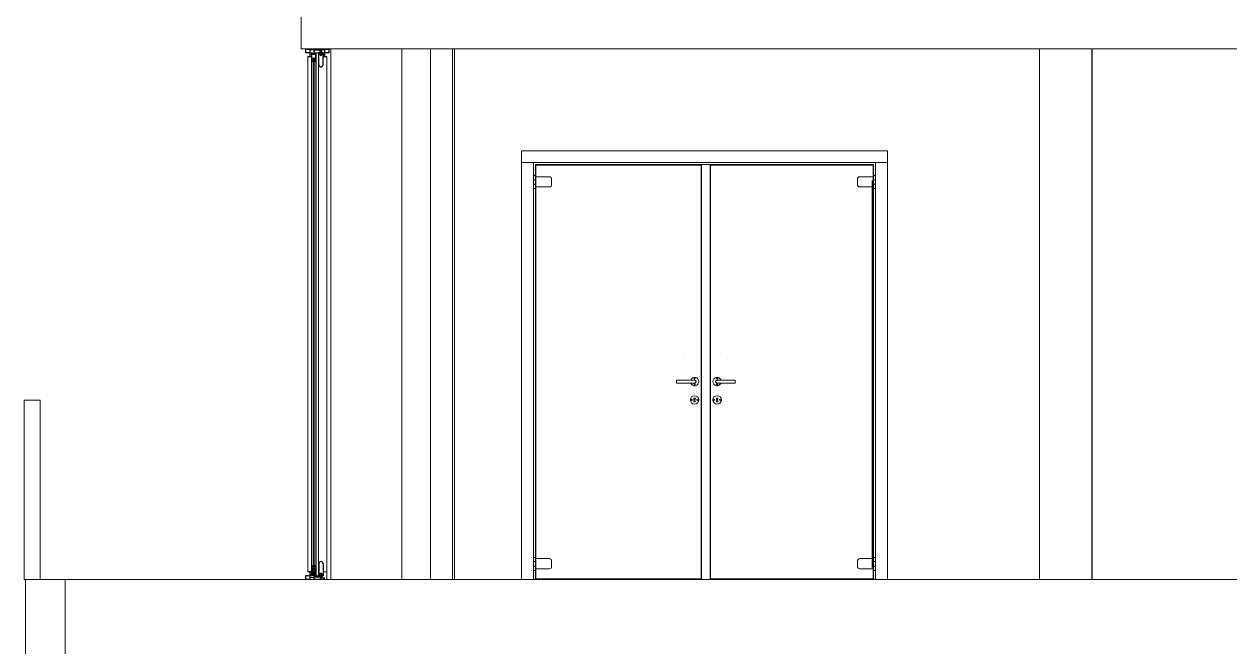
# Model space of a CAD drawing. Extents: x 1270 to 1442, y 932 to 1016.
# Drawn here: x 1406.36 to 1412.41, y 965.67 to 968.79 of the extents above; entities that cross this region are included whole.
import ezdxf

# ---------------------------------------------------------------- set-up
doc = ezdxf.new("R2010")
doc.units = 0
doc.header["$MEASUREMENT"] = 0
doc.layers.add('arquitecturapasito', color=252, linetype='Continuous', lineweight=5)
doc.layers.add('ventanas', color=4, linetype='Continuous', lineweight=9)
for name, color, linetype in [('GUIATAPA', 7, 'Continuous'), ('REFEREN', 1, 'Continuous'), ('VIDRIOS', 4, 'Continuous')]:
    doc.layers.add(name, color=color, linetype=linetype)

msp = doc.modelspace()

# ---------------------------------------------------------------- linework, layer by layer
at = {"layer": 'arquitecturapasito', "color": 252}
for p, q in [((1407.7484, 968.6679), (1407.7484, 969.0679)), ((1407.7484, 968.6679), (1418.9704, 968.6679)), ((1407.8983, 968.6679), (1407.8983, 966.0079)), ((1408.2545, 966.0079), (1408.2545, 968.6679)), ((1408.3983, 968.6679), (1408.3983, 966.0079)), ((1408.5085, 966.0079), (1408.5085, 968.6679)), ((1408.5185, 968.6679), (1408.5185, 966.0079)), ((1408.5186, 966.0079), (1408.5186, 968.6679)), ((1411.4535, 966.0079), (1411.4535, 968.6679)), ((1411.7169, 966.0079), (1411.7169, 968.6679)), ((1411.7175, 966.0079), (1411.7175, 968.6679)), ((1408.8545, 966.0079), (1408.8545, 968.1579)), ((1408.8545, 968.1579), (1409.7585, 968.1579)), ((1410.6914, 968.1579), (1409.7585, 968.1579)), ((1410.6914, 968.1579), (1410.6914, 966.0079)), ((1408.8545, 968.0979), (1409.7585, 968.0979)), ((1410.6914, 968.0979), (1409.7585, 968.0979)), ((1408.9145, 968.0333), (1408.9245, 968.0333)), ((1408.9145, 967.968), (1408.9145, 968.0333)), ((1408.9245, 968.0879), (1409.7585, 968.0879)), ((1408.9245, 968.0879), (1408.9245, 966.0079)), ((1408.9245, 968.0333), (1408.9245, 967.968)), ((1408.9265, 968.0859), (1409.7557, 968.0859)), ((1408.9265, 968.0859), (1408.9265, 966.0109)), ((1409.7557, 968.0859), (1409.7557, 966.0109)), ((1410.6214, 968.0879), (1409.7585, 968.0879)), ((1409.8005, 968.0479), (1409.8005, 966.0079)), ((1409.8025, 968.0859), (1409.8025, 966.0109)), ((1410.6194, 968.0859), (1409.8025, 968.0859)), ((1410.6194, 968.0859), (1410.6194, 966.0109)), ((1410.6214, 968.0879), (1410.6214, 966.0079)), ((1410.6314, 968.0333), (1410.6214, 968.0333)), ((1410.6214, 968.0333), (1410.6214, 967.968)), ((1410.6314, 967.968), (1410.6314, 968.0333)), ((1408.9145, 968.012), (1408.9245, 968.012)), ((1408.9145, 967.9895), (1408.9245, 967.9895)), ((1408.9245, 968.027), (1408.994, 968.027)), ((1408.9945, 967.9761), (1408.9245, 967.9761)), ((1409.0059, 968.0146), (1409.0059, 967.987)), ((1410.5399, 968.0153), (1410.5399, 967.9877)), ((1410.5513, 967.9761), (1410.6214, 967.9761)), ((1410.6214, 968.027), (1410.5518, 968.027)), ((1410.6148, 966.0686), (1410.6148, 968.0079)), ((1410.6314, 968.012), (1410.6214, 968.012)), ((1410.6314, 967.9895), (1410.6214, 967.9895)), ((1408.9245, 967.968), (1408.9145, 967.968)), ((1410.6214, 967.968), (1410.6314, 967.968)), ((1409.6725, 967.1141), (1409.6725, 967.1141)), ((1409.8858, 967.1141), (1409.8858, 967.1141)), ((1409.7231, 967.0079), (1409.6331, 967.0079)), ((1409.6331, 967.0079), (1409.6331, 966.9929)), ((1409.8364, 967.0079), (1409.9264, 967.0079)), ((1409.9264, 967.0079), (1409.9264, 966.9929)), ((1409.6331, 966.9929), (1409.7231, 966.9929)), ((1409.9264, 966.9929), (1409.8364, 966.9929)), ((1406.3589, 966.0079), (1406.3589, 966.9079)), ((1406.3589, 966.9079), (1406.4389, 966.9079)), ((1406.4389, 966.9079), (1406.4389, 966.0079)), ((1409.7196, 966.8989), (1409.7211, 966.9104)), ((1409.7266, 966.8989), (1409.7196, 966.8989)), ((1409.7251, 966.9104), (1409.7266, 966.8989)), ((1409.8344, 966.9104), (1409.8329, 966.8989)), ((1409.8329, 966.8989), (1409.8399, 966.8989)), ((1409.8399, 966.8989), (1409.8384, 966.9104)), ((1408.9145, 966.1189), (1408.9245, 966.1189)), ((1408.9145, 966.0536), (1408.9145, 966.1189)), ((1408.9145, 966.0976), (1408.9245, 966.0976)), ((1408.9245, 966.1189), (1408.9245, 966.0536)), ((1408.9245, 966.1125), (1408.994, 966.1125)), ((1409.0059, 966.1001), (1409.0059, 966.0726)), ((1410.5399, 966.1001), (1410.5399, 966.0726)), ((1410.6214, 966.1125), (1410.5518, 966.1125)), ((1410.6314, 966.1189), (1410.6214, 966.1189)), ((1410.6214, 966.1189), (1410.6214, 966.0536)), ((1410.6314, 966.0976), (1410.6214, 966.0976)), ((1410.6314, 966.0536), (1410.6314, 966.1189)), ((1408.9145, 966.0751), (1408.9245, 966.0751)), ((1408.9245, 966.0536), (1408.9145, 966.0536)), ((1408.9945, 966.0617), (1408.9245, 966.0617)), ((1410.5513, 966.0617), (1410.6214, 966.0617)), ((1410.6314, 966.0751), (1410.6214, 966.0751)), ((1410.6214, 966.0536), (1410.6314, 966.0536)), ((1406.3589, 966.0079), (1415.094, 966.0079)), ((1406.3653, 962.5479), (1406.3653, 966.0079)), ((1406.5653, 962.9479), (1406.5653, 966.0079)), ((1408.8545, 966.0079), (1409.2886, 966.0079)), ((1408.9265, 966.0109), (1409.7557, 966.0109)), ((1410.6914, 966.0079), (1409.2886, 966.0079)), ((1410.6194, 966.0109), (1409.8025, 966.0109))]:
    msp.add_line(p, q, dxfattribs=at)
at = {"layer": 'arquitecturapasito', "color": 252, "ltscale": 0.5}
for p, q in [((1408.9145, 966.0079), (1408.9145, 968.0979)), ((1410.6314, 966.0079), (1410.6314, 968.0979)), ((1409.7585, 966.0079), (1409.7585, 968.0879)), ((1409.8005, 966.0079), (1409.8005, 968.0879)), ((1408.8545, 966.0079), (1408.8545, 966.0379))]:
    msp.add_line(p, q, dxfattribs=at)
at = {"layer": 'arquitecturapasito', "color": 252}
for centre, radius in [((1409.7231, 967.0149), 0.00275), ((1409.7231, 967.0149), 0.0015), ((1409.8364, 967.0149), 0.00275), ((1409.8364, 967.0149), 0.0015), ((1409.7231, 966.9859), 0.00275), ((1409.7231, 966.9859), 0.0015), ((1409.8364, 966.9859), 0.00275), ((1409.8364, 966.9859), 0.0015), ((1409.7231, 966.9084), 0.021), ((1409.7086, 966.9084), 0.00275), ((1409.7086, 966.9084), 0.0015), ((1409.7376, 966.9083), 0.00275), ((1409.7376, 966.9083), 0.0015), ((1409.8364, 966.9084), 0.021), ((1409.8219, 966.9083), 0.00275), ((1409.8219, 966.9083), 0.0015), ((1409.8509, 966.9084), 0.00275), ((1409.8509, 966.9084), 0.0015)]:
    msp.add_circle(centre, radius, dxfattribs=at)
for centre, radius, start, end in [((1408.9943, 968.0153), 0.0117, 356.40616, 91.21388), ((1408.9943, 967.9877), 0.0117, 268.78612, 3.59384), ((1410.5516, 968.0153), 0.0117, 88.78612, 183.59384), ((1410.5516, 967.9877), 0.0117, 176.40616, 271.21388), ((1409.7231, 967.0004), 0.021, 200.92483, 159.07517), ((1409.7231, 967.0004), 0.008, 249.63587, 110.36413), ((1409.7231, 967.0004), 0.0075, 270, 90), ((1409.8364, 967.0004), 0.021, 20.92483, 339.07517), ((1409.8364, 967.0004), 0.008, 69.63587, 290.36413), ((1409.8364, 967.0004), 0.0075, 90, 270), ((1409.7231, 966.9139), 0.004, 300, 240), ((1409.8364, 966.9139), 0.004, 300, 240), ((1408.9943, 966.1009), 0.0117, 356.40616, 91.21388), ((1410.5516, 966.1009), 0.0117, 88.78612, 183.59384), ((1408.9943, 966.0733), 0.0117, 268.78612, 3.59384), ((1410.5516, 966.0733), 0.0117, 176.40616, 271.21388)]:
    msp.add_arc(centre, radius, start, end, dxfattribs=at)
at = {"layer": 'GUIATAPA'}
for p, q in [((1407.8375, 968.5888), (1407.8375, 968.6489)), ((1407.8442, 968.6489), (1407.8375, 968.6489)), ((1407.8442, 968.64), (1407.8442, 968.6489)), ((1407.8593, 968.6489), (1407.8525, 968.6489)), ((1407.8525, 968.64), (1407.8525, 968.6489)), ((1407.8593, 968.5888), (1407.8593, 968.6489)), ((1407.8375, 966.087), (1407.8375, 966.0269)), ((1407.8593, 966.087), (1407.8593, 966.0269)), ((1407.8442, 966.0269), (1407.8375, 966.0269)), ((1407.8442, 966.0357), (1407.8442, 966.0269)), ((1407.8525, 966.0357), (1407.8525, 966.0269)), ((1407.8593, 966.0269), (1407.8525, 966.0269))]:
    msp.add_line(p, q, dxfattribs=at)
for centre, radius, start, end in [((1407.8484, 968.64), 0.00415, 180, 0), ((1407.8484, 968.5888), 0.0109, 180, 0), ((1407.8484, 966.087), 0.0109, 0, 180), ((1407.8484, 966.0357), 0.00415, 0, 180)]:
    msp.add_arc(centre, radius, start, end, dxfattribs=at)
at = {"layer": 'REFEREN'}
for p, q in [((1407.8025, 968.6476), (1407.8025, 968.6407)), ((1407.8033, 968.6476), (1407.8025, 968.6476)), ((1407.8025, 968.6407), (1407.8033, 968.6407)), ((1407.8033, 968.6407), (1407.8033, 968.6476)), ((1407.8204, 968.6407), (1407.8204, 968.6476)), ((1407.8204, 968.6476), (1407.8212, 968.6476)), ((1407.8212, 968.6407), (1407.8204, 968.6407)), ((1407.8212, 968.6476), (1407.8212, 968.6407)), ((1407.8025, 966.0351), (1407.8025, 966.0282)), ((1407.8033, 966.0351), (1407.8025, 966.0351)), ((1407.8025, 966.0282), (1407.8033, 966.0282)), ((1407.8033, 966.0282), (1407.8033, 966.0351)), ((1407.8204, 966.0282), (1407.8204, 966.0351)), ((1407.8204, 966.0351), (1407.8212, 966.0351)), ((1407.8212, 966.0282), (1407.8204, 966.0282)), ((1407.8212, 966.0351), (1407.8212, 966.0282))]:
    msp.add_line(p, q, dxfattribs=at)
for centre, radius, start, end in [((1407.8057, 968.6521), 0.00597, 246.62731, 303.89961), ((1407.8057, 968.6519), 0.00597, 246.62731, 303.89961), ((1407.8057, 968.6515), 0.00597, 246.62731, 303.89961), ((1407.8059, 968.6552), 0.00977, 254.83503, 288.74481), ((1407.8058, 968.6573), 0.0122, 258.18322, 285.25838), ((1407.8055, 968.6605), 0.0155, 262.2061, 283.14102), ((1407.8061, 968.6663), 0.0216, 262.76366, 277.92811), ((1407.8063, 968.7107), 0.0663, 267.42547, 272.34975), ((1407.839, 970.7797), 2.1358, 269.04425, 269.19703), ((1407.8053, 968.5776), 0.0663, 86.79385, 91.71685), ((1407.8052, 968.628), 0.0153, 75.56064, 96.99649), ((1407.8058, 968.6352), 0.00798, 66.18743, 108.03879), ((1407.8058, 968.6331), 0.00979, 70.43314, 104.2887), ((1407.8057, 968.6367), 0.00597, 56.10039, 113.37269), ((1407.8057, 968.6365), 0.00597, 56.10039, 113.37269), ((1407.8057, 968.6362), 0.00597, 56.10039, 113.37269), ((1407.8057, 968.6218), 0.0218, 81.29554, 96.18577), ((1407.8181, 968.6521), 0.00597, 236.10039, 293.37269), ((1407.8181, 968.6519), 0.00597, 236.10039, 293.37269), ((1407.8181, 968.6515), 0.00597, 236.10039, 293.37269), ((1407.8179, 968.6552), 0.00977, 251.25519, 285.16497), ((1407.8179, 968.6573), 0.0122, 254.74162, 281.81678), ((1407.8177, 968.6663), 0.0216, 262.07189, 277.23634), ((1407.8175, 968.7107), 0.0663, 267.65025, 272.57453), ((1407.7848, 970.7797), 2.1358, 270.80297, 270.95575), ((1407.8185, 968.5776), 0.0663, 88.28315, 93.20615), ((1407.818, 968.6218), 0.0218, 83.81423, 98.70446), ((1407.8186, 968.628), 0.0153, 83.00351, 104.43936), ((1407.818, 968.6352), 0.00798, 71.96121, 113.81257), ((1407.818, 968.6331), 0.00979, 75.7113, 109.56686), ((1407.8181, 968.6367), 0.00597, 66.62731, 123.89961), ((1407.8181, 968.6365), 0.00597, 66.62731, 123.89961), ((1407.8181, 968.6362), 0.00597, 66.62731, 123.89961), ((1407.8183, 968.6605), 0.0155, 256.85898, 277.7939), ((1407.8057, 966.0396), 0.00597, 246.62731, 303.89961), ((1407.8057, 966.0394), 0.00597, 246.62731, 303.89961), ((1407.8057, 966.039), 0.00597, 246.62731, 303.89961), ((1407.8059, 966.0427), 0.00977, 254.83503, 288.74481), ((1407.8058, 966.0448), 0.0122, 258.18322, 285.25838), ((1407.8055, 966.048), 0.0155, 262.2061, 283.14102), ((1407.8061, 966.0538), 0.0216, 262.76366, 277.92811), ((1407.8063, 966.0982), 0.0663, 267.42547, 272.34975), ((1407.839, 968.1672), 2.1358, 269.04425, 269.19703), ((1407.8053, 965.9651), 0.0663, 86.79385, 91.71685), ((1407.8052, 966.0155), 0.0153, 75.56064, 96.99649), ((1407.8058, 966.0227), 0.00798, 66.18743, 108.03879), ((1407.8058, 966.0206), 0.00979, 70.43314, 104.2887), ((1407.8057, 966.0242), 0.00597, 56.10039, 113.37269), ((1407.8057, 966.024), 0.00597, 56.10039, 113.37269), ((1407.8057, 966.0237), 0.00597, 56.10039, 113.37269), ((1407.8057, 966.0093), 0.0218, 81.29554, 96.18577), ((1407.8181, 966.0396), 0.00597, 236.10039, 293.37269), ((1407.8181, 966.0394), 0.00597, 236.10039, 293.37269), ((1407.8181, 966.039), 0.00597, 236.10039, 293.37269), ((1407.8179, 966.0427), 0.00977, 251.25519, 285.16497), ((1407.8179, 966.0448), 0.0122, 254.74162, 281.81678), ((1407.8177, 966.0538), 0.0216, 262.07189, 277.23634), ((1407.8175, 966.0982), 0.0663, 267.65025, 272.57453), ((1407.7848, 968.1672), 2.1358, 270.80297, 270.95575), ((1407.8185, 965.9651), 0.0663, 88.28315, 93.20615), ((1407.818, 966.0093), 0.0218, 83.81423, 98.70446), ((1407.8186, 966.0155), 0.0153, 83.00351, 104.43936), ((1407.818, 966.0227), 0.00798, 71.96121, 113.81257), ((1407.818, 966.0206), 0.00979, 75.7113, 109.56686), ((1407.8181, 966.0242), 0.00597, 66.62731, 123.89961), ((1407.8181, 966.024), 0.00597, 66.62731, 123.89961), ((1407.8181, 966.0237), 0.00597, 66.62731, 123.89961), ((1407.8183, 966.048), 0.0155, 256.85898, 277.7939)]:
    msp.add_arc(centre, radius, start, end, dxfattribs=at)
at = {"layer": 'ventanas'}
for p, q in [((1407.7701, 968.6679), (1407.7701, 968.6496)), ((1407.7701, 968.6679), (1407.7934, 968.6679)), ((1407.7719, 968.6479), (1407.7934, 968.6479)), ((1407.7721, 968.6659), (1407.7721, 968.6499)), ((1407.7721, 968.6659), (1407.7934, 968.6659)), ((1407.7721, 968.6499), (1407.7934, 968.6499)), ((1407.8682, 968.6679), (1407.7934, 968.6679)), ((1407.7934, 968.6659), (1407.7934, 968.6499)), ((1407.7934, 968.6479), (1407.7934, 968.6294)), ((1407.7987, 968.6479), (1407.7987, 968.6304)), ((1407.8002, 968.6489), (1407.7997, 968.6489)), ((1407.8007, 968.6489), (1407.8002, 968.6489)), ((1407.8002, 968.6279), (1407.8002, 968.6489)), ((1407.8007, 968.6489), (1407.8007, 968.4627)), ((1407.8231, 968.6489), (1407.8231, 968.4627)), ((1407.8231, 968.6489), (1407.8244, 968.6489)), ((1407.8244, 968.6489), (1407.8244, 968.4627)), ((1407.8244, 968.6489), (1407.8442, 968.6489)), ((1407.8359, 968.6489), (1407.8359, 968.4627)), ((1407.8434, 968.6624), (1407.8534, 968.6624)), ((1407.8434, 968.6489), (1407.8434, 968.6624)), ((1407.8451, 968.6375), (1407.8451, 968.6624)), ((1407.8517, 968.6375), (1407.8517, 968.6624)), ((1407.8534, 968.6489), (1407.8534, 968.6624)), ((1407.8601, 968.6489), (1407.8593, 968.6489)), ((1407.8601, 968.6489), (1407.8601, 968.6279)), ((1407.8601, 968.6489), (1407.8606, 968.6489)), ((1407.8616, 968.6479), (1407.8616, 968.6304)), ((1407.8669, 968.6679), (1407.8669, 968.6294)), ((1407.8901, 968.6679), (1407.8682, 968.6679)), ((1407.8682, 968.6659), (1407.8682, 968.6499)), ((1407.8881, 968.6659), (1407.8682, 968.6659)), ((1407.8881, 968.6499), (1407.8682, 968.6499)), ((1407.8682, 968.6479), (1407.8682, 968.6294)), ((1407.8883, 968.6479), (1407.8682, 968.6479)), ((1407.8881, 968.6659), (1407.8881, 968.6499)), ((1407.8901, 968.6679), (1407.8901, 968.6496)), ((1407.7824, 968.6279), (1407.7824, 968.4627)), ((1407.8002, 968.6279), (1407.7824, 968.6279)), ((1407.8002, 968.6279), (1407.7824, 968.6279)), ((1407.7977, 968.6294), (1407.7834, 968.6294)), ((1407.8066, 968.6049), (1407.8059, 968.6049)), ((1407.8064, 968.6062), (1407.8066, 968.6062)), ((1407.8071, 968.6057), (1407.8071, 968.6054)), ((1407.8142, 968.6139), (1407.8096, 968.6139)), ((1407.8167, 968.6054), (1407.8167, 968.6057)), ((1407.8172, 968.6062), (1407.8174, 968.6062)), ((1407.8179, 968.6049), (1407.8172, 968.6049)), ((1407.8601, 968.6279), (1407.8779, 968.6279)), ((1407.8626, 968.6294), (1407.8769, 968.6294)), ((1407.8779, 968.6279), (1407.8779, 968.4627)), ((1407.7824, 968.4627), (1407.7824, 967.9372)), ((1407.8007, 968.4627), (1407.8007, 967.9372)), ((1407.8231, 968.4627), (1407.8231, 967.9372)), ((1407.8244, 968.4627), (1407.8244, 967.9372)), ((1407.8359, 968.4627), (1407.8359, 967.9372)), ((1407.8779, 968.4627), (1407.8779, 967.9372)), ((1407.7824, 967.9372), (1407.7824, 966.597)), ((1407.8007, 967.9372), (1407.8007, 966.597)), ((1407.8231, 967.9372), (1407.8231, 966.597)), ((1407.8244, 967.9372), (1407.8244, 966.597)), ((1407.8359, 967.9372), (1407.8359, 966.597)), ((1407.8779, 967.9372), (1407.8779, 966.597)), ((1407.7824, 966.597), (1407.7824, 966.0479)), ((1407.8007, 966.597), (1407.8007, 966.1605)), ((1407.8231, 966.597), (1407.8231, 966.1605)), ((1407.8244, 966.597), (1407.8244, 966.0269)), ((1407.8359, 966.597), (1407.8359, 966.0269)), ((1407.8779, 966.597), (1407.8779, 966.0079)), ((1407.7824, 966.1605), (1407.7824, 966.0475)), ((1407.8007, 966.1605), (1407.8007, 966.0269)), ((1407.8231, 966.1605), (1407.8231, 966.0269)), ((1407.8002, 966.0479), (1407.7824, 966.0479)), ((1407.8002, 966.0479), (1407.7824, 966.0479)), ((1407.7824, 966.0479), (1407.7824, 966.0474)), ((1407.7977, 966.0464), (1407.7834, 966.0464)), ((1407.7921, 966.0079), (1407.7921, 966.0464)), ((1407.7934, 966.0079), (1407.7934, 966.0464)), ((1407.7987, 966.0279), (1407.7987, 966.0454)), ((1407.8002, 966.0269), (1407.8002, 966.0479)), ((1407.8002, 966.0269), (1407.8002, 966.0479)), ((1407.8066, 966.0765), (1407.8059, 966.0765)), ((1407.8064, 966.0752), (1407.8066, 966.0752)), ((1407.8071, 966.0757), (1407.8071, 966.076)), ((1407.8142, 966.0675), (1407.8096, 966.0675)), ((1407.8167, 966.076), (1407.8167, 966.0757)), ((1407.8179, 966.0765), (1407.8172, 966.0765)), ((1407.8172, 966.0752), (1407.8174, 966.0752)), ((1407.8593, 966.0469), (1407.8779, 966.0469)), ((1407.7701, 966.0079), (1407.7701, 966.0262)), ((1407.7701, 966.0079), (1407.7921, 966.0079)), ((1407.7719, 966.0279), (1407.7921, 966.0279)), ((1407.7721, 966.0099), (1407.7721, 966.0259)), ((1407.7721, 966.0259), (1407.7921, 966.0259)), ((1407.7721, 966.0099), (1407.7921, 966.0099)), ((1407.8682, 966.0079), (1407.7921, 966.0079)), ((1407.8006, 966.0269), (1407.7994, 966.0269)), ((1407.8015, 966.0269), (1407.7994, 966.0269)), ((1407.8002, 966.0269), (1407.7997, 966.0269)), ((1407.8007, 966.0269), (1407.8002, 966.0269)), ((1407.8002, 966.0269), (1407.8006, 966.0269)), ((1407.8139, 966.0217), (1407.8139, 966.0186)), ((1407.815, 966.0226), (1407.814, 966.0219)), ((1407.8142, 966.0183), (1407.846, 966.017)), ((1407.845, 966.0239), (1407.8152, 966.0239)), ((1407.8152, 966.0239), (1407.8152, 966.0231)), ((1407.8223, 966.0269), (1407.8244, 966.0269)), ((1407.8359, 966.0269), (1407.8244, 966.0269)), ((1407.8375, 966.0269), (1407.8359, 966.0269)), ((1407.843, 966.0269), (1407.843, 966.0239)), ((1407.845, 966.0231), (1407.845, 966.0239)), ((1407.8452, 966.0346), (1407.8452, 966.0227)), ((1407.8463, 966.0219), (1407.8452, 966.0226)), ((1407.8463, 966.0173), (1407.8463, 966.0217)), ((1407.8516, 966.0346), (1407.8516, 966.0166)), ((1407.8538, 966.0269), (1407.8538, 966.0164)), ((1407.8629, 966.0079), (1407.8779, 966.0079))]:
    msp.add_line(p, q, dxfattribs=at)
at = {"layer": 'ventanas', "color": 7}
for p, q in [((1407.7936, 968.6451), (1407.7936, 968.6674)), ((1407.7941, 968.6679), (1407.7944, 968.6679)), ((1407.7944, 968.6446), (1407.7941, 968.6446)), ((1407.7949, 968.6674), (1407.7949, 968.6659)), ((1407.7949, 968.6636), (1407.7949, 968.6451)), ((1407.7954, 968.6654), (1407.8119, 968.6654)), ((1407.8119, 968.6641), (1407.7954, 968.6641)), ((1407.801, 968.6484), (1407.801, 968.6054)), ((1407.8041, 968.6489), (1407.8015, 968.6489)), ((1407.8023, 968.6409), (1407.8023, 968.6474)), ((1407.8023, 968.6194), (1407.8023, 968.6389)), ((1407.8028, 968.6479), (1407.8031, 968.6479)), ((1407.8031, 968.6404), (1407.8028, 968.6404)), ((1407.8028, 968.6394), (1407.8041, 968.6394)), ((1407.8036, 968.6474), (1407.8036, 968.6469)), ((1407.8036, 968.6414), (1407.8036, 968.6409)), ((1407.8046, 968.6469), (1407.8046, 968.6484)), ((1407.8046, 968.6399), (1407.8046, 968.6414)), ((1407.8087, 968.6407), (1407.8087, 968.6482)), ((1407.8119, 968.6396), (1407.8087, 968.6407)), ((1407.8091, 968.6486), (1407.8096, 968.6486)), ((1407.81, 968.6482), (1407.81, 968.6455)), ((1407.8102, 968.6451), (1407.8107, 968.6447)), ((1407.815, 968.6407), (1407.8119, 968.6396)), ((1407.8124, 968.6659), (1407.8124, 968.6674)), ((1407.8124, 968.6535), (1407.8124, 968.6636)), ((1407.8136, 968.6522), (1407.8126, 968.6532)), ((1407.8129, 968.6679), (1407.8132, 968.6679)), ((1407.8131, 968.6447), (1407.8136, 968.6451)), ((1407.8137, 968.6674), (1407.8137, 968.6644)), ((1407.8137, 968.6621), (1407.8137, 968.6541)), ((1407.8137, 968.6455), (1407.8137, 968.6518)), ((1407.8139, 968.6537), (1407.8149, 968.6527)), ((1407.8142, 968.6639), (1407.846, 968.6639)), ((1407.846, 968.6626), (1407.8142, 968.6626)), ((1407.815, 968.6524), (1407.815, 968.6407)), ((1407.8192, 968.6484), (1407.8192, 968.6469)), ((1407.8192, 968.6414), (1407.8192, 968.6399)), ((1407.8223, 968.6489), (1407.8197, 968.6489)), ((1407.8197, 968.6394), (1407.821, 968.6394)), ((1407.8202, 968.6469), (1407.8202, 968.6474)), ((1407.8202, 968.6409), (1407.8202, 968.6414)), ((1407.8207, 968.6479), (1407.821, 968.6479)), ((1407.821, 968.6404), (1407.8207, 968.6404)), ((1407.8215, 968.6474), (1407.8215, 968.6409)), ((1407.8215, 968.6389), (1407.8215, 968.6194)), ((1407.8228, 968.6054), (1407.8228, 968.6484)), ((1407.8452, 968.6407), (1407.8452, 968.6524)), ((1407.8484, 968.6396), (1407.8452, 968.6407)), ((1407.8454, 968.6527), (1407.8464, 968.6537)), ((1407.8465, 968.6644), (1407.8465, 968.6674)), ((1407.8465, 968.6541), (1407.8465, 968.6621)), ((1407.8465, 968.6518), (1407.8465, 968.6455)), ((1407.8477, 968.6532), (1407.8467, 968.6522)), ((1407.8467, 968.6451), (1407.8472, 968.6447)), ((1407.847, 968.6679), (1407.8473, 968.6679)), ((1407.8478, 968.6674), (1407.8478, 968.6659)), ((1407.8478, 968.6636), (1407.8478, 968.6535)), ((1407.8483, 968.6654), (1407.8649, 968.6654)), ((1407.8649, 968.6641), (1407.8483, 968.6641)), ((1407.8515, 968.6407), (1407.8484, 968.6396)), ((1407.8496, 968.6447), (1407.8501, 968.6451)), ((1407.8502, 968.6455), (1407.8502, 968.6482)), ((1407.8506, 968.6486), (1407.8511, 968.6486)), ((1407.8515, 968.6482), (1407.8515, 968.6407)), ((1407.8654, 968.6659), (1407.8654, 968.6674)), ((1407.8654, 968.6451), (1407.8654, 968.6636)), ((1407.8659, 968.6679), (1407.8662, 968.6679)), ((1407.8662, 968.6446), (1407.8659, 968.6446)), ((1407.8667, 968.6674), (1407.8667, 968.6451)), ((1407.8015, 968.6049), (1407.8066, 968.6049)), ((1407.8023, 968.6067), (1407.8023, 968.6164)), ((1407.808, 968.6189), (1407.8028, 968.6189)), ((1407.8028, 968.6169), (1407.8114, 968.6169)), ((1407.8066, 968.6062), (1407.8028, 968.6062)), ((1407.8071, 968.6054), (1407.8071, 968.6057)), ((1407.8085, 968.621), (1407.8085, 968.6194)), ((1407.8101, 968.6234), (1407.8097, 968.6234)), ((1407.8098, 968.6194), (1407.8098, 968.621)), ((1407.8135, 968.6189), (1407.8103, 968.6189)), ((1407.8117, 968.617), (1407.8119, 968.6172)), ((1407.8119, 968.6172), (1407.8121, 968.617)), ((1407.8124, 968.6169), (1407.821, 968.6169)), ((1407.8141, 968.6234), (1407.8137, 968.6234)), ((1407.814, 968.621), (1407.814, 968.6194)), ((1407.8153, 968.6194), (1407.8153, 968.621)), ((1407.821, 968.6189), (1407.8158, 968.6189)), ((1407.8167, 968.6057), (1407.8167, 968.6054)), ((1407.821, 968.6062), (1407.8172, 968.6062)), ((1407.8172, 968.6049), (1407.8223, 968.6049)), ((1407.8215, 968.6164), (1407.8215, 968.6067)), ((1407.801, 966.076), (1407.801, 966.0274)), ((1407.8066, 966.0765), (1407.8015, 966.0765)), ((1407.8023, 966.065), (1407.8023, 966.0747)), ((1407.8023, 966.0614), (1407.8023, 966.062)), ((1407.8023, 966.0369), (1407.8023, 966.0594)), ((1407.8028, 966.0752), (1407.8065, 966.0752)), ((1407.8114, 966.0645), (1407.8028, 966.0645)), ((1407.8028, 966.0625), (1407.808, 966.0625)), ((1407.8035, 966.0609), (1407.8028, 966.0609)), ((1407.8028, 966.0599), (1407.8035, 966.0599)), ((1407.804, 966.0604), (1407.804, 966.0604)), ((1407.8065, 966.0752), (1407.8066, 966.0752)), ((1407.8071, 966.0757), (1407.8071, 966.076)), ((1407.8085, 966.062), (1407.8085, 966.0604)), ((1407.8097, 966.058), (1407.8101, 966.058)), ((1407.8098, 966.0604), (1407.8098, 966.062)), ((1407.8103, 966.0625), (1407.8135, 966.0625)), ((1407.8119, 966.0642), (1407.8117, 966.0644)), ((1407.8121, 966.0644), (1407.8119, 966.0642)), ((1407.821, 966.0645), (1407.8124, 966.0645)), ((1407.8137, 966.058), (1407.8141, 966.058)), ((1407.814, 966.062), (1407.814, 966.0604)), ((1407.8153, 966.0604), (1407.8153, 966.062)), ((1407.8158, 966.0625), (1407.821, 966.0625)), ((1407.8167, 966.076), (1407.8167, 966.0757)), ((1407.8223, 966.0765), (1407.8172, 966.0765)), ((1407.8172, 966.0752), (1407.821, 966.0752)), ((1407.8198, 966.0604), (1407.8198, 966.0604)), ((1407.821, 966.0609), (1407.8203, 966.0609)), ((1407.8203, 966.0599), (1407.821, 966.0599)), ((1407.8215, 966.0747), (1407.8215, 966.065)), ((1407.8215, 966.062), (1407.8215, 966.0614)), ((1407.8215, 966.0594), (1407.8215, 966.0369)), ((1407.8228, 966.0274), (1407.8228, 966.076)), ((1407.7936, 966.0084), (1407.7936, 966.0357)), ((1407.7941, 966.0362), (1407.7944, 966.0362)), ((1407.7961, 966.0079), (1407.7941, 966.0079)), ((1407.7949, 966.0357), (1407.7949, 966.0195)), ((1407.7949, 966.0172), (1407.7949, 966.0097)), ((1407.7954, 966.019), (1407.8119, 966.0183)), ((1407.812, 966.017), (1407.7954, 966.0177)), ((1407.7954, 966.0092), (1407.7961, 966.0092)), ((1407.7966, 966.0087), (1407.7966, 966.0084)), ((1407.8015, 966.0269), (1407.8041, 966.0269)), ((1407.8023, 966.0284), (1407.8023, 966.0349)), ((1407.8041, 966.0364), (1407.8028, 966.0364)), ((1407.8028, 966.0354), (1407.8031, 966.0354)), ((1407.8031, 966.0279), (1407.8028, 966.0279)), ((1407.8036, 966.0349), (1407.8036, 966.0344)), ((1407.8036, 966.0289), (1407.8036, 966.0284)), ((1407.8046, 966.0344), (1407.8046, 966.0359)), ((1407.8046, 966.0274), (1407.8046, 966.0289)), ((1407.8087, 966.035), (1407.8119, 966.0362)), ((1407.8087, 966.0276), (1407.8087, 966.035)), ((1407.8096, 966.0272), (1407.8091, 966.0272)), ((1407.81, 966.0302), (1407.81, 966.0276)), ((1407.8107, 966.0311), (1407.8102, 966.0306)), ((1407.8119, 966.0362), (1407.815, 966.035)), ((1407.8124, 966.0188), (1407.8124, 966.0222)), ((1407.8124, 966.0084), (1407.8124, 966.0165)), ((1407.8126, 966.0226), (1407.8136, 966.0236)), ((1407.8132, 966.0079), (1407.8129, 966.0079)), ((1407.8136, 966.0306), (1407.8131, 966.0311)), ((1407.8137, 966.0239), (1407.8137, 966.0302)), ((1407.8137, 966.0217), (1407.8137, 966.0187)), ((1407.8137, 966.0164), (1407.8137, 966.0084)), ((1407.8149, 966.023), (1407.8139, 966.022)), ((1407.8142, 966.0182), (1407.846, 966.0169)), ((1407.8461, 966.0156), (1407.8143, 966.0169)), ((1407.815, 966.035), (1407.815, 966.0234)), ((1407.8192, 966.0359), (1407.8192, 966.0344)), ((1407.8192, 966.0289), (1407.8192, 966.0274)), ((1407.821, 966.0364), (1407.8197, 966.0364)), ((1407.8197, 966.0269), (1407.8223, 966.0269)), ((1407.8202, 966.0344), (1407.8202, 966.0349)), ((1407.8202, 966.0284), (1407.8202, 966.0289)), ((1407.8207, 966.0354), (1407.821, 966.0354)), ((1407.821, 966.0279), (1407.8207, 966.0279)), ((1407.8215, 966.0349), (1407.8215, 966.0284)), ((1407.8452, 966.035), (1407.8484, 966.0362)), ((1407.8452, 966.0234), (1407.8452, 966.035)), ((1407.8464, 966.022), (1407.8454, 966.023)), ((1407.8465, 966.0302), (1407.8465, 966.0239)), ((1407.8465, 966.0174), (1407.8465, 966.0217)), ((1407.8465, 966.0084), (1407.8465, 966.0151)), ((1407.8472, 966.0311), (1407.8467, 966.0306)), ((1407.8467, 966.0236), (1407.8477, 966.0226)), ((1407.8473, 966.0079), (1407.847, 966.0079)), ((1407.8478, 966.0222), (1407.8478, 966.0173)), ((1407.8478, 966.015), (1407.8478, 966.0084)), ((1407.8483, 966.0168), (1407.8662, 966.0159)), ((1407.8484, 966.0362), (1407.8515, 966.035)), ((1407.8649, 966.0145), (1407.8484, 966.0155)), ((1407.8501, 966.0306), (1407.8496, 966.0311)), ((1407.8502, 966.0276), (1407.8502, 966.0302)), ((1407.8511, 966.0272), (1407.8506, 966.0272)), ((1407.8515, 966.035), (1407.8515, 966.0276)), ((1407.8624, 966.0084), (1407.8624, 966.0117)), ((1407.8629, 966.0122), (1407.8649, 966.0122)), ((1407.8632, 966.0079), (1407.8629, 966.0079)), ((1407.8637, 966.0079), (1407.8637, 966.0079)), ((1407.8662, 966.0109), (1407.8642, 966.0109)), ((1407.8654, 966.0127), (1407.8654, 966.014)), ((1407.8667, 966.0154), (1407.8667, 966.0114))]:
    msp.add_line(p, q, dxfattribs=at)
at = {"layer": 'ventanas', "linetype": 'Continuous'}
for p, q in [((1407.7987, 968.6478), (1407.7998, 968.6489)), ((1407.7987, 968.6469), (1407.8002, 968.6484)), ((1407.7987, 968.646), (1407.8002, 968.6475)), ((1407.7987, 968.6452), (1407.8002, 968.6467)), ((1407.7987, 968.6443), (1407.8002, 968.6458)), ((1407.7987, 968.6434), (1407.8002, 968.6449)), ((1407.7987, 968.6425), (1407.8002, 968.644)), ((1407.7987, 968.6416), (1407.8002, 968.6431)), ((1407.7987, 968.6407), (1407.8002, 968.6422)), ((1407.7987, 968.6399), (1407.8002, 968.6414)), ((1407.7987, 968.639), (1407.8002, 968.6405)), ((1407.7987, 968.6381), (1407.8002, 968.6396)), ((1407.7987, 968.6372), (1407.8002, 968.6387)), ((1407.8601, 968.6482), (1407.8607, 968.6489)), ((1407.8601, 968.6473), (1407.8613, 968.6485)), ((1407.8601, 968.6464), (1407.8616, 968.6479)), ((1407.8601, 968.6455), (1407.8616, 968.647)), ((1407.8601, 968.6447), (1407.8616, 968.6462)), ((1407.8601, 968.6438), (1407.8616, 968.6453)), ((1407.8601, 968.6429), (1407.8616, 968.6444)), ((1407.8601, 968.642), (1407.8616, 968.6435)), ((1407.8601, 968.6411), (1407.8616, 968.6426)), ((1407.8601, 968.6402), (1407.8616, 968.6417)), ((1407.8601, 968.6394), (1407.8616, 968.6409)), ((1407.8601, 968.6385), (1407.8616, 968.64)), ((1407.8601, 968.6376), (1407.8616, 968.6391)), ((1407.8601, 968.6367), (1407.8616, 968.6382)), ((1407.7824, 968.628), (1407.7838, 968.6294)), ((1407.7832, 968.6279), (1407.7847, 968.6294)), ((1407.7841, 968.6279), (1407.7856, 968.6294)), ((1407.785, 968.6279), (1407.7865, 968.6294)), ((1407.7858, 968.6279), (1407.7873, 968.6294)), ((1407.7867, 968.6279), (1407.7882, 968.6294)), ((1407.7876, 968.6279), (1407.7891, 968.6294)), ((1407.7885, 968.6279), (1407.79, 968.6294)), ((1407.7894, 968.6279), (1407.7909, 968.6294)), ((1407.7903, 968.6279), (1407.7918, 968.6294)), ((1407.7911, 968.6279), (1407.7926, 968.6294)), ((1407.792, 968.6279), (1407.7935, 968.6294)), ((1407.7929, 968.6279), (1407.7944, 968.6294)), ((1407.7938, 968.6279), (1407.7953, 968.6294)), ((1407.7947, 968.6279), (1407.7962, 968.6294)), ((1407.7956, 968.6279), (1407.7971, 968.6294)), ((1407.7964, 968.6279), (1407.798, 968.6294)), ((1407.7973, 968.6279), (1407.8002, 968.6307)), ((1407.7982, 968.6279), (1407.8002, 968.6299)), ((1407.7987, 968.6363), (1407.8002, 968.6378)), ((1407.7987, 968.6354), (1407.8002, 968.6369)), ((1407.7987, 968.6345), (1407.8002, 968.636)), ((1407.7987, 968.6337), (1407.8002, 968.6352)), ((1407.7987, 968.6328), (1407.8002, 968.6343)), ((1407.7987, 968.6319), (1407.8002, 968.6334)), ((1407.7987, 968.631), (1407.8002, 968.6325)), ((1407.7987, 968.6301), (1407.8002, 968.6316)), ((1407.7991, 968.6279), (1407.8002, 968.629)), ((1407.8, 968.6279), (1407.8002, 968.6281)), ((1407.8601, 968.6358), (1407.8616, 968.6373)), ((1407.8601, 968.6349), (1407.8616, 968.6364)), ((1407.8601, 968.6341), (1407.8616, 968.6356)), ((1407.8601, 968.6332), (1407.8616, 968.6347)), ((1407.8601, 968.6323), (1407.8616, 968.6338)), ((1407.8601, 968.6314), (1407.8616, 968.6329)), ((1407.8601, 968.6305), (1407.8616, 968.632)), ((1407.8601, 968.6296), (1407.8616, 968.6311)), ((1407.8601, 968.6288), (1407.8616, 968.6303)), ((1407.8601, 968.6279), (1407.8619, 968.6297)), ((1407.861, 968.6279), (1407.8625, 968.6294)), ((1407.8618, 968.6279), (1407.8633, 968.6294)), ((1407.8627, 968.6279), (1407.8642, 968.6294)), ((1407.8636, 968.6279), (1407.8651, 968.6294)), ((1407.8645, 968.6279), (1407.866, 968.6294)), ((1407.8654, 968.6279), (1407.8669, 968.6294)), ((1407.8663, 968.6279), (1407.8678, 968.6294)), ((1407.8672, 968.6279), (1407.8687, 968.6294)), ((1407.868, 968.6279), (1407.8695, 968.6294)), ((1407.8689, 968.6279), (1407.8704, 968.6294)), ((1407.8698, 968.6279), (1407.8713, 968.6294)), ((1407.8707, 968.6279), (1407.8722, 968.6294)), ((1407.8716, 968.6279), (1407.8731, 968.6294)), ((1407.8725, 968.6279), (1407.874, 968.6294)), ((1407.8733, 968.6279), (1407.8748, 968.6294)), ((1407.8742, 968.6279), (1407.8757, 968.6294)), ((1407.8751, 968.6279), (1407.8766, 968.6294)), ((1407.876, 968.6279), (1407.8773, 968.6292)), ((1407.8769, 968.6279), (1407.8778, 968.6288)), ((1407.8778, 968.6279), (1407.8779, 968.628)), ((1407.7824, 966.0478), (1407.7838, 966.0464)), ((1407.7832, 966.0479), (1407.7847, 966.0464)), ((1407.7841, 966.0479), (1407.7856, 966.0464)), ((1407.785, 966.0479), (1407.7865, 966.0464)), ((1407.7858, 966.0479), (1407.7873, 966.0464)), ((1407.7867, 966.0479), (1407.7882, 966.0464)), ((1407.7876, 966.0479), (1407.7891, 966.0464)), ((1407.7885, 966.0479), (1407.79, 966.0464)), ((1407.7894, 966.0479), (1407.7909, 966.0464)), ((1407.7903, 966.0479), (1407.7918, 966.0464)), ((1407.7911, 966.0479), (1407.7926, 966.0464)), ((1407.792, 966.0479), (1407.7935, 966.0464)), ((1407.7929, 966.0479), (1407.7944, 966.0464)), ((1407.7938, 966.0479), (1407.7953, 966.0464)), ((1407.7947, 966.0479), (1407.7962, 966.0464)), ((1407.7956, 966.0479), (1407.7971, 966.0464)), ((1407.7964, 966.0479), (1407.798, 966.0463)), ((1407.7973, 966.0479), (1407.8002, 966.045)), ((1407.7982, 966.0479), (1407.8002, 966.0459)), ((1407.7987, 966.0456), (1407.8002, 966.0441)), ((1407.7987, 966.0447), (1407.8002, 966.0432)), ((1407.7987, 966.0438), (1407.8002, 966.0423)), ((1407.7987, 966.043), (1407.8002, 966.0415)), ((1407.7987, 966.0421), (1407.8002, 966.0406)), ((1407.7987, 966.0412), (1407.8002, 966.0397)), ((1407.7987, 966.0403), (1407.8002, 966.0388)), ((1407.7987, 966.0394), (1407.8002, 966.0379)), ((1407.7987, 966.0385), (1407.8002, 966.037)), ((1407.7987, 966.0377), (1407.8002, 966.0362)), ((1407.7987, 966.0368), (1407.8002, 966.0353)), ((1407.7991, 966.0479), (1407.8002, 966.0468)), ((1407.8, 966.0479), (1407.8002, 966.0476)), ((1407.7987, 966.0359), (1407.8002, 966.0344)), ((1407.7987, 966.035), (1407.8002, 966.0335)), ((1407.7987, 966.0341), (1407.8002, 966.0326)), ((1407.7987, 966.0332), (1407.8002, 966.0317)), ((1407.7987, 966.0323), (1407.8002, 966.0308)), ((1407.7987, 966.0315), (1407.8002, 966.03)), ((1407.7987, 966.0306), (1407.8002, 966.0291)), ((1407.7987, 966.0297), (1407.8002, 966.0282)), ((1407.7987, 966.0288), (1407.8002, 966.0273)), ((1407.7987, 966.0279), (1407.7998, 966.0269))]:
    msp.add_line(p, q, dxfattribs=at)
at = {"layer": 'ventanas', "color": 4}
for p, q in [((1407.8099, 968.6129), (1407.8099, 968.4627)), ((1407.8109, 968.4627), (1407.8109, 968.6137)), ((1407.8119, 968.4627), (1407.8119, 968.6139)), ((1407.8129, 968.4627), (1407.8129, 968.6137)), ((1407.8139, 968.4627), (1407.8139, 968.6129)), ((1407.8099, 968.4627), (1407.8099, 967.9372)), ((1407.8109, 967.9372), (1407.8109, 968.4627)), ((1407.8119, 967.9372), (1407.8119, 968.4627)), ((1407.8129, 967.9372), (1407.8129, 968.4627)), ((1407.8139, 967.9372), (1407.8139, 968.4627)), ((1407.8099, 967.9372), (1407.8099, 966.597)), ((1407.8109, 967.9372), (1407.8109, 966.597)), ((1407.8119, 966.597), (1407.8119, 967.9372)), ((1407.8129, 967.9372), (1407.8129, 966.597)), ((1407.8139, 966.597), (1407.8139, 967.9372)), ((1407.8099, 966.597), (1407.8099, 966.1605)), ((1407.8109, 966.597), (1407.8109, 966.0691)), ((1407.8119, 966.1605), (1407.8119, 966.597)), ((1407.8129, 966.597), (1407.8129, 966.0691)), ((1407.8139, 966.1812), (1407.8139, 966.597)), ((1407.8099, 966.0699), (1407.8099, 966.1605)), ((1407.8119, 966.1605), (1407.8119, 966.0689)), ((1407.8139, 966.1812), (1407.8139, 966.0699))]:
    msp.add_line(p, q, dxfattribs=at)
at = {"layer": 'ventanas'}
for centre, radius, start, end in [((1407.772, 968.6498), 0.00191, 173.83586, 273.0344), ((1407.8, 968.6475), 0.00136, 103.68393, 166.31607), ((1407.8606, 968.6479), 0.001, 0, 90), ((1407.8882, 968.6498), 0.00191, 266.9656, 6.16414), ((1407.7834, 968.6283), 0.00112, 92.44864, 200.17123), ((1407.7977, 968.6304), 0.001, 270, 0), ((1407.8105, 968.6091), 0.00626, 222.50677, 264.36313), ((1407.7624, 968.6268), 0.0485, 334.86743, 344.01719), ((1407.8066, 968.6057), 0.0005, 0, 89.63107), ((1407.8066, 968.6054), 0.0005, 270, 360), ((1407.8096, 968.6134), 0.0005, 90, 174.3462), ((1407.8133, 968.6091), 0.00626, 275.63687, 317.49323), ((1407.8142, 968.6134), 0.0005, 5.6538, 90), ((1407.8614, 968.6268), 0.0485, 195.98281, 205.13257), ((1407.8172, 968.6057), 0.000499, 90.27994, 179.91101), ((1407.8172, 968.6054), 0.0005, 180, 270), ((1407.8626, 968.6304), 0.001, 180, 270), ((1407.8767, 968.6282), 0.0012, 345.18623, 82.1939), ((1407.7834, 966.0474), 0.001, 180, 270), ((1407.7977, 966.0454), 0.001, 0, 90), ((1407.8105, 966.0723), 0.00626, 95.63687, 137.49323), ((1407.7624, 966.0546), 0.0485, 15.98281, 25.13257), ((1407.8066, 966.076), 0.0005, 0, 90), ((1407.8066, 966.0757), 0.0005, 270.36893, 360), ((1407.8096, 966.068), 0.0005, 185.6538, 270), ((1407.8133, 966.0723), 0.00626, 42.50677, 84.36313), ((1407.8142, 966.068), 0.0005, 270, 354.3462), ((1407.8614, 966.0546), 0.0485, 154.86743, 164.01719), ((1407.8172, 966.076), 0.0005, 90, 180), ((1407.8172, 966.0757), 0.000499, 180.08899, 269.72006), ((1407.772, 966.026), 0.00191, 86.9656, 186.16414), ((1407.7997, 966.0279), 0.001, 180, 270), ((1407.8142, 966.0217), 0.0003, 135, 180), ((1407.8142, 966.0186), 0.0003, 180, 267.6577), ((1407.8145, 966.0231), 0.0007, 315, 360), ((1407.842, 966.0396), 0.00597, 291.82182, 303.89961), ((1407.842, 966.0394), 0.00597, 291.82182, 303.89961), ((1407.842, 966.0391), 0.00597, 291.82182, 303.89961), ((1407.8422, 966.0427), 0.00977, 281.98986, 288.74481), ((1407.8421, 966.0449), 0.0122, 279.90237, 285.25838), ((1407.8417, 966.0481), 0.0155, 279.16829, 283.14102), ((1407.8423, 966.0538), 0.0216, 274.96223, 277.92811), ((1407.8426, 966.0983), 0.0663, 271.38981, 272.34975), ((1407.8752, 968.1673), 2.1358, 269.16726, 269.19703), ((1407.8416, 965.9651), 0.0663, 86.79385, 87.75404), ((1407.842, 966.0093), 0.0218, 81.29554, 84.2333), ((1407.8415, 966.0155), 0.0153, 75.56064, 79.80394), ((1407.8421, 966.0227), 0.00798, 66.18743, 74.65051), ((1407.842, 966.0206), 0.00979, 70.43314, 77.20091), ((1407.842, 966.0243), 0.00597, 56.10039, 68.17818), ((1407.842, 966.024), 0.00597, 56.10039, 68.17818), ((1407.842, 966.0237), 0.00597, 56.10039, 68.17818), ((1407.8457, 966.0231), 0.0007, 180, 225), ((1407.846, 966.0173), 0.0003, 267.6577, 0), ((1407.846, 966.0217), 0.0003, 0, 45), ((1407.8548, 966.0396), 0.00597, 236.10039, 248.17818), ((1407.8548, 966.0394), 0.00597, 236.10039, 248.17818), ((1407.8548, 966.0391), 0.00597, 236.10039, 248.17818), ((1407.8546, 966.0427), 0.00977, 251.25519, 258.01014), ((1407.8547, 966.0449), 0.0122, 254.74162, 260.09763), ((1407.8551, 966.0481), 0.0155, 256.85898, 260.83171), ((1407.8545, 966.0538), 0.0216, 262.07189, 265.03777), ((1407.8542, 966.0983), 0.0663, 267.65025, 268.61019), ((1407.8216, 968.1673), 2.1358, 270.80297, 270.83274), ((1407.8552, 965.9651), 0.0663, 92.24596, 93.20615), ((1407.8548, 966.0093), 0.0218, 95.7667, 98.70446), ((1407.8553, 966.0155), 0.0153, 100.19606, 104.43936), ((1407.8547, 966.0227), 0.00798, 105.34949, 113.81257), ((1407.8548, 966.0206), 0.00979, 102.79909, 109.56686), ((1407.8548, 966.0243), 0.00597, 111.82182, 123.89961), ((1407.8548, 966.024), 0.00597, 111.82182, 123.89961), ((1407.8548, 966.0237), 0.00597, 111.82182, 123.89961)]:
    msp.add_arc(centre, radius, start, end, dxfattribs=at)
at = {"layer": 'ventanas', "color": 7}
for centre, radius, start, end in [((1407.7941, 968.6674), 0.0005, 90, 180), ((1407.7941, 968.6451), 0.0005, 180, 270), ((1407.7944, 968.6674), 0.0005, 0, 90), ((1407.7944, 968.6451), 0.0005, 270, 0), ((1407.7954, 968.6659), 0.0005, 180, 270), ((1407.7954, 968.6636), 0.0005, 90, 180), ((1407.8015, 968.6484), 0.0005, 90, 180), ((1407.8028, 968.6474), 0.0005, 90, 180), ((1407.8028, 968.6409), 0.0005, 180, 270), ((1407.8028, 968.6389), 0.0005, 90, 180), ((1407.8031, 968.6474), 0.0005, 0, 90), ((1407.8031, 968.6409), 0.0005, 270, 0), ((1407.8041, 968.6469), 0.0005, 180, 0), ((1407.8041, 968.6414), 0.0005, 0, 180), ((1407.8041, 968.6484), 0.0005, 0, 90), ((1407.8041, 968.6399), 0.0005, 270, 0), ((1407.8091, 968.6482), 0.0004, 90, 180), ((1407.8096, 968.6482), 0.0004, 360, 90), ((1407.8105, 968.6455), 0.0005, 180, 225), ((1407.8119, 968.6429), 0.00185, 132.40902, 47.59098), ((1407.8104, 968.6445), 0.0003, 312.40902, 45), ((1407.8119, 968.6659), 0.0005, 270, 360), ((1407.8119, 968.6636), 0.0005, 0, 90), ((1407.8129, 968.6674), 0.0005, 90, 180), ((1407.8129, 968.6535), 0.0005, 180, 225), ((1407.8133, 968.6445), 0.0003, 135, 227.59098), ((1407.8132, 968.6674), 0.0005, 0, 90), ((1407.8132, 968.6518), 0.0005, 360, 45), ((1407.8132, 968.6455), 0.0005, 315, 0), ((1407.8142, 968.6644), 0.0005, 180, 270), ((1407.8142, 968.6621), 0.0005, 90, 180), ((1407.8142, 968.6541), 0.0005, 180, 225), ((1407.8145, 968.6524), 0.0005, 0, 45), ((1407.8197, 968.6484), 0.0005, 90, 180), ((1407.8197, 968.6469), 0.0005, 180, 0), ((1407.8197, 968.6414), 0.0005, 0, 180), ((1407.8197, 968.6399), 0.0005, 180, 270), ((1407.8207, 968.6474), 0.0005, 90, 180), ((1407.8207, 968.6409), 0.0005, 180, 270), ((1407.821, 968.6474), 0.0005, 360, 90), ((1407.821, 968.6409), 0.0005, 270, 0), ((1407.821, 968.6389), 0.0005, 0, 90), ((1407.8223, 968.6484), 0.0005, 0, 90), ((1407.8457, 968.6524), 0.0005, 135, 180), ((1407.846, 968.6644), 0.0005, 270, 360), ((1407.846, 968.6621), 0.0005, 0, 90), ((1407.846, 968.6541), 0.0005, 315, 360), ((1407.847, 968.6674), 0.0005, 90, 180), ((1407.847, 968.6518), 0.0005, 135, 180), ((1407.847, 968.6455), 0.0005, 180, 225), ((1407.8484, 968.6429), 0.00185, 132.40902, 47.59098), ((1407.8469, 968.6445), 0.0003, 312.40902, 45), ((1407.8473, 968.6674), 0.0005, 0, 90), ((1407.8473, 968.6535), 0.0005, 315, 0), ((1407.8483, 968.6659), 0.0005, 180, 270), ((1407.8483, 968.6636), 0.0005, 90, 180), ((1407.8498, 968.6445), 0.0003, 135, 227.59098), ((1407.8497, 968.6455), 0.0005, 315, 360), ((1407.8506, 968.6482), 0.0004, 90, 180), ((1407.8511, 968.6482), 0.0004, 360, 90), ((1407.8649, 968.6659), 0.0005, 270, 360), ((1407.8649, 968.6636), 0.0005, 0, 90), ((1407.8659, 968.6674), 0.0005, 90, 180), ((1407.8659, 968.6451), 0.0005, 180, 270), ((1407.8662, 968.6674), 0.0005, 0, 90), ((1407.8662, 968.6451), 0.0005, 270, 0), ((1407.8015, 968.6054), 0.0005, 180, 270), ((1407.8028, 968.6194), 0.0005, 180, 270), ((1407.8028, 968.6164), 0.0005, 90, 180), ((1407.8028, 968.6067), 0.0005, 180, 270), ((1407.8066, 968.6057), 0.0005, 0, 90), ((1407.8066, 968.6054), 0.0005, 270, 360), ((1407.808, 968.6194), 0.00049, 270, 0), ((1407.8119, 968.621), 0.0034, 139.06728, 180), ((1407.8097, 968.6229), 0.0005, 90, 139.06728), ((1407.8119, 968.621), 0.0021, 133.96936, 180), ((1407.8103, 968.6194), 0.00049, 180, 270), ((1407.8101, 968.6229), 0.000517, 313.96936, 90), ((1407.8114, 968.6174), 0.0005, 270, 314.57206), ((1407.8124, 968.6174), 0.0005, 225.42794, 270), ((1407.8137, 968.6229), 0.000517, 90, 226.03064), ((1407.8119, 968.621), 0.0021, 0, 46.03064), ((1407.8135, 968.6194), 0.00049, 270, 0), ((1407.8141, 968.6229), 0.0005, 40.93272, 90), ((1407.8119, 968.621), 0.0034, 360, 40.93272), ((1407.8158, 968.6194), 0.00049, 180, 270), ((1407.8172, 968.6057), 0.0005, 90, 180), ((1407.8172, 968.6054), 0.0005, 180, 270), ((1407.821, 968.6194), 0.0005, 270, 0), ((1407.821, 968.6164), 0.0005, 360, 90), ((1407.821, 968.6067), 0.0005, 270, 0), ((1407.8223, 968.6054), 0.0005, 270, 360), ((1407.8015, 966.076), 0.0005, 90, 180), ((1407.8028, 966.0747), 0.0005, 90, 180), ((1407.8028, 966.065), 0.0005, 180, 270), ((1407.8028, 966.062), 0.0005, 90, 180), ((1407.8028, 966.0614), 0.0005, 180, 270), ((1407.8028, 966.0594), 0.00049, 90, 180), ((1407.8028, 966.0369), 0.0005, 180, 270), ((1407.8035, 966.0604), 0.0005, 0, 90), ((1407.8035, 966.0604), 0.00049, 270, 0), ((1407.8066, 966.076), 0.0005, 0, 90), ((1407.8066, 966.0757), 0.0005, 270, 360), ((1407.808, 966.062), 0.00049, 0, 90), ((1407.8119, 966.0604), 0.0034, 180, 220.93272), ((1407.8097, 966.0585), 0.0005, 220.93272, 270), ((1407.8103, 966.062), 0.00049, 90, 180), ((1407.8119, 966.0604), 0.0021, 180, 226.03064), ((1407.8101, 966.0585), 0.000517, 270, 46.03064), ((1407.8114, 966.064), 0.0005, 45.42794, 90), ((1407.8124, 966.064), 0.0005, 90, 134.57206), ((1407.8137, 966.0585), 0.000517, 133.96936, 270), ((1407.8119, 966.0604), 0.0021, 313.96936, 360), ((1407.8135, 966.062), 0.00049, 0, 90), ((1407.8141, 966.0585), 0.0005, 270, 319.06728), ((1407.8119, 966.0604), 0.0034, 319.06728, 0), ((1407.8158, 966.062), 0.00049, 90, 180), ((1407.8172, 966.076), 0.0005, 90, 180), ((1407.8172, 966.0757), 0.0005, 180, 270), ((1407.8203, 966.0604), 0.0005, 90, 180), ((1407.8203, 966.0604), 0.00049, 180, 270), ((1407.821, 966.0747), 0.0005, 360, 90), ((1407.821, 966.065), 0.0005, 270, 0), ((1407.821, 966.062), 0.0005, 360, 90), ((1407.821, 966.0614), 0.0005, 270, 0), ((1407.821, 966.0594), 0.00049, 0, 90), ((1407.821, 966.0369), 0.0005, 270, 0), ((1407.8223, 966.076), 0.0005, 0, 90), ((1407.7941, 966.0357), 0.0005, 90, 180), ((1407.7941, 966.0084), 0.0005, 180, 270), ((1407.7944, 966.0357), 0.0005, 0, 90), ((1407.7954, 966.0195), 0.0005, 180, 267.6577), ((1407.7954, 966.0172), 0.0005, 87.6577, 180), ((1407.7954, 966.0097), 0.0005, 180, 270), ((1407.7961, 966.0087), 0.0005, 0, 90), ((1407.7961, 966.0084), 0.0005, 270, 360), ((1407.8015, 966.0274), 0.0005, 180, 270), ((1407.8028, 966.0349), 0.0005, 90, 180), ((1407.8028, 966.0284), 0.0005, 180, 270), ((1407.8031, 966.0349), 0.0005, 0, 90), ((1407.8031, 966.0284), 0.0005, 270, 360), ((1407.8041, 966.0344), 0.0005, 180, 0), ((1407.8041, 966.0289), 0.0005, 0, 180), ((1407.8041, 966.0359), 0.0005, 0, 90), ((1407.8041, 966.0274), 0.0005, 270, 0), ((1407.8091, 966.0276), 0.0004, 180, 270), ((1407.8096, 966.0276), 0.0004, 270, 0), ((1407.8119, 966.0329), 0.00185, 312.40902, 227.59098), ((1407.8105, 966.0302), 0.0005, 135, 180), ((1407.8104, 966.0313), 0.0003, 315, 47.59098), ((1407.8119, 966.0188), 0.0005, 267.6577, 0), ((1407.8119, 966.0165), 0.0005, 0, 87.6577), ((1407.8129, 966.0222), 0.0005, 135, 180), ((1407.8129, 966.0084), 0.0005, 180, 270), ((1407.8133, 966.0313), 0.0003, 132.40902, 225), ((1407.8132, 966.0084), 0.0005, 270, 0), ((1407.8132, 966.0302), 0.0005, 360, 45), ((1407.8132, 966.0239), 0.0005, 315, 0), ((1407.8142, 966.0217), 0.0005, 135, 180), ((1407.8142, 966.0187), 0.0005, 180, 267.6577), ((1407.8142, 966.0164), 0.0005, 87.6577, 180), ((1407.8145, 966.0234), 0.0005, 315, 360), ((1407.8197, 966.0359), 0.0005, 90, 180), ((1407.8197, 966.0344), 0.0005, 180, 0), ((1407.8197, 966.0289), 0.0005, 0, 180), ((1407.8197, 966.0274), 0.0005, 180, 270), ((1407.8207, 966.0349), 0.0005, 90, 180), ((1407.8207, 966.0284), 0.0005, 180, 270), ((1407.821, 966.0349), 0.0005, 0, 90), ((1407.821, 966.0284), 0.0005, 270, 0), ((1407.8223, 966.0274), 0.0005, 270, 0), ((1407.8457, 966.0234), 0.0005, 180, 225), ((1407.846, 966.0174), 0.0005, 267.6577, 0), ((1407.846, 966.0151), 0.0005, 0, 87.6577), ((1407.846, 966.0217), 0.0005, 360, 45), ((1407.8484, 966.0329), 0.00185, 312.40902, 227.59098), ((1407.847, 966.0302), 0.0005, 135, 180), ((1407.847, 966.0239), 0.0005, 180, 225), ((1407.847, 966.0084), 0.0005, 180, 270), ((1407.8469, 966.0313), 0.0003, 315, 47.59098), ((1407.8473, 966.0084), 0.0005, 270, 0), ((1407.8473, 966.0222), 0.0005, 360, 45), ((1407.8483, 966.0173), 0.0005, 180, 267.02503), ((1407.8483, 966.015), 0.0005, 86.31163, 180), ((1407.8498, 966.0313), 0.0003, 132.40902, 225), ((1407.8497, 966.0302), 0.0005, 0, 45), ((1407.8506, 966.0276), 0.0004, 180, 270), ((1407.8511, 966.0276), 0.0004, 270, 0), ((1407.8629, 966.0117), 0.0005, 90, 180), ((1407.8629, 966.0084), 0.0005, 180, 270), ((1407.8653, 966.0091), 0.00204, 122.41648, 218.65887), ((1407.8649, 966.014), 0.0005, 0, 86.31163), ((1407.8649, 966.0127), 0.0005, 270, 0), ((1407.8662, 966.0154), 0.0005, 0, 87.02503), ((1407.8662, 966.0114), 0.0005, 270, 0)]:
    msp.add_arc(centre, radius, start, end, dxfattribs=at)
at = {"layer": 'ventanas', "color": 4}
for centre, start, end in [((1407.8119, 968.6113), 37.66119, 142.45945), ((1407.8119, 966.0714), 217.54055, 322.33881)]:
    msp.add_arc(centre, 0.00252, start, end, dxfattribs=at)
at = {"layer": 'ventanas'}
msp.add_solid([(1407.794, 966.0184), (1407.794, 966.0189), (1407.7955, 966.0187)], dxfattribs=at)
at = {"layer": 'VIDRIOS', "color": 4}
for p, q in [((1407.8024, 966.0592), (1407.8024, 966.0371)), ((1407.8049, 966.0597), (1407.8029, 966.0597)), ((1407.8054, 966.0583), (1407.8054, 966.0592)), ((1407.8054, 966.0371), (1407.8054, 966.038)), ((1407.8179, 966.0578), (1407.8059, 966.0578)), ((1407.8059, 966.0385), (1407.8179, 966.0385)), ((1407.8069, 966.0578), (1407.8069, 966.0385)), ((1407.8076, 966.0385), (1407.8076, 966.0353)), ((1407.8119, 966.0478), (1407.8099, 966.0466)), ((1407.8099, 966.0466), (1407.8099, 966.0443)), ((1407.8099, 966.0443), (1407.8119, 966.0432)), ((1407.8139, 966.0466), (1407.8119, 966.0478)), ((1407.8119, 966.0432), (1407.8139, 966.0443)), ((1407.8119, 966.0385), (1407.8119, 966.0361)), ((1407.8119, 966.0385), (1407.8119, 966.0361)), ((1407.8139, 966.0443), (1407.8139, 966.0466)), ((1407.8161, 966.0353), (1407.8161, 966.0385)), ((1407.8169, 966.0578), (1407.8169, 966.0385)), ((1407.8184, 966.0592), (1407.8184, 966.0583)), ((1407.8184, 966.038), (1407.8184, 966.0371)), ((1407.8209, 966.0597), (1407.8189, 966.0597)), ((1407.8214, 966.0371), (1407.8214, 966.0592)), ((1407.8029, 966.0366), (1407.8049, 966.0366)), ((1407.8083, 966.0348), (1407.8117, 966.0361)), ((1407.8121, 966.0361), (1407.8155, 966.0348)), ((1407.8189, 966.0366), (1407.8209, 966.0366))]:
    msp.add_line(p, q, dxfattribs=at)
msp.add_circle((1407.8119, 966.0455), 0.004, dxfattribs=at)
for centre, start, end in [((1407.8029, 966.0592), 90, 180), ((1407.8029, 966.0371), 180, 270), ((1407.8049, 966.0592), 0, 90), ((1407.8049, 966.0371), 270, 0), ((1407.8059, 966.0583), 180, 270), ((1407.8059, 966.038), 90, 180), ((1407.8179, 966.0583), 270, 0), ((1407.8179, 966.038), 0, 90), ((1407.8189, 966.0592), 90, 180), ((1407.8189, 966.0371), 180, 270), ((1407.8209, 966.0592), 0, 90), ((1407.8209, 966.0371), 270, 0), ((1407.8081, 966.0353), 180, 290.20411), ((1407.8119, 966.0356), 69.79589, 110.20411), ((1407.8156, 966.0353), 249.79589, 0)]:
    msp.add_arc(centre, 0.0005, start, end, dxfattribs=at)

doc.saveas('drawing.dxf')
